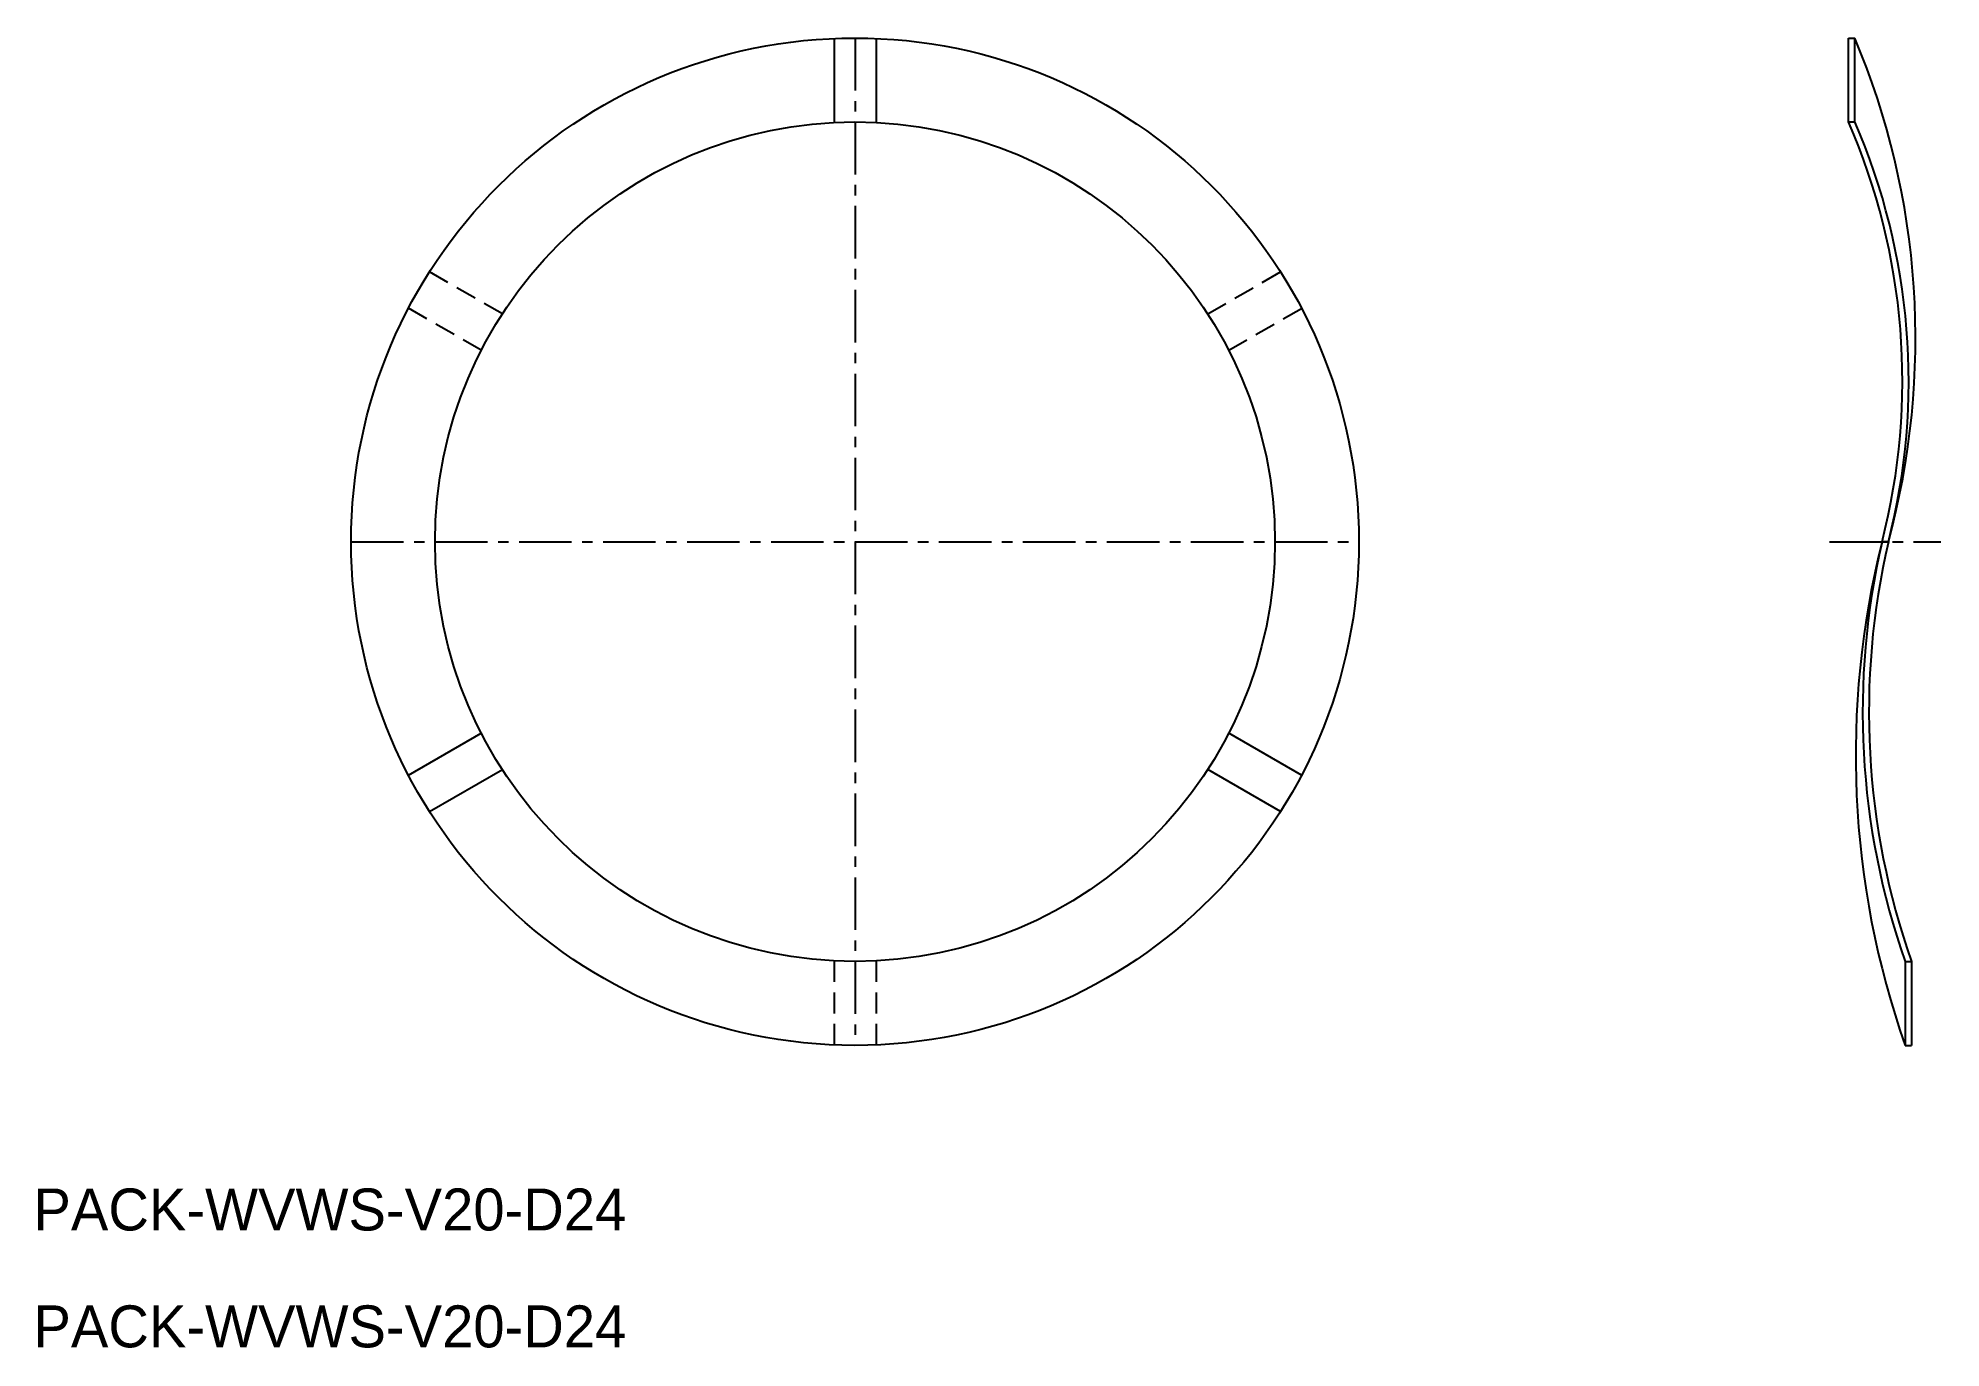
# Model space of a CAD drawing. Extents: x 71.8 to 117.1, y 14.3 to 45.5.
import ezdxf

# ---------------------------------------------------------------- set-up
doc = ezdxf.new("R2010")
doc.units = 0
doc.header["$MEASUREMENT"] = 0
doc.linetypes.add('CENTER', pattern=[2, 1.25, -0.25, 0.25, -0.25])
doc.linetypes.add('DASHED', pattern=[0.75, 0.5, -0.25])
doc.layers.get('0').update_dxf_attribs({"linetype": 'CONTINUOUS'})
doc.layers.add('CENTER', color=1, linetype='CENTER')

msp = doc.modelspace()

# ---------------------------------------------------------------- linework, layer by layer
at = {"color": 7, "linetype": 'Continuous'}
for p, q in [((90.767, 45.474), (90.767, 43.472)), ((91.767, 45.475), (91.767, 43.471)), ((114.924, 45.484), (115.074, 45.484)), ((114.924, 43.484), (114.924, 45.484)), ((115.074, 43.484), (115.074, 45.484)), ((114.924, 43.484), (115.074, 43.484)), ((115.725, 33.484), (115.875, 33.484)), ((115.875, 33.484), (115.725, 33.484)), ((80.631, 27.921), (82.365, 28.922)), ((101.899, 27.923), (100.164, 28.924)), ((81.131, 27.055), (82.866, 28.056)), ((101.399, 27.057), (99.664, 28.058)), ((116.274, 23.484), (116.274, 21.484)), ((116.274, 23.484), (116.424, 23.484)), ((116.424, 23.484), (116.424, 21.484)), ((116.274, 21.484), (116.424, 21.484))]:
    msp.add_line(p, q, dxfattribs=at)
at = {"color": 3, "linetype": 'DASHED'}
for p, q in [((82.866, 38.912), (81.131, 39.913)), ((99.664, 38.91), (101.399, 39.912)), ((82.365, 38.046), (80.631, 39.047)), ((100.164, 38.044), (101.899, 39.045)), ((90.767, 23.497), (90.767, 21.493)), ((91.767, 23.497), (91.767, 21.494))]:
    msp.add_line(p, q, dxfattribs=at)
at = {"color": 7, "linetype": 'Continuous'}
for radius in [12, 10]:
    msp.add_circle((91.264, 33.484), radius, dxfattribs=at)
for centre, radius, start, end in [((98.083, 38.323), 18.438, 344.7848, 22.8539), ((100.787, 37.32), 15.422, 345.5998, 23.5607), ((100.937, 37.32), 15.422, 345.5998, 23.5607), ((135.989, 28.398), 20.893, 165.9116, 199.3263), ((133.218, 29.429), 17.957, 166.9491, 199.3344), ((133.368, 29.429), 17.957, 166.9491, 199.3344)]:
    msp.add_arc(centre, radius, start, end, dxfattribs=at)
at = {"layer": 'CENTER', "color": 1, "linetype": 'CENTER'}
for p, q in [((91.267, 45.484), (91.267, 21.484)), ((79.264, 33.484), (103.264, 33.484)), ((114.473, 33.484), (117.126, 33.484))]:
    msp.add_line(p, q, dxfattribs=at)

# ---------------------------------------------------------------- texts
at = {"color": 7, "linetype": 'Continuous'}
for p in [(71.699, 17.074), (71.699, 14.289)]:
    msp.add_text('PACK-WVWS-V20-D24', height=1, dxfattribs=at).set_placement(p)

doc.saveas('drawing.dxf')
